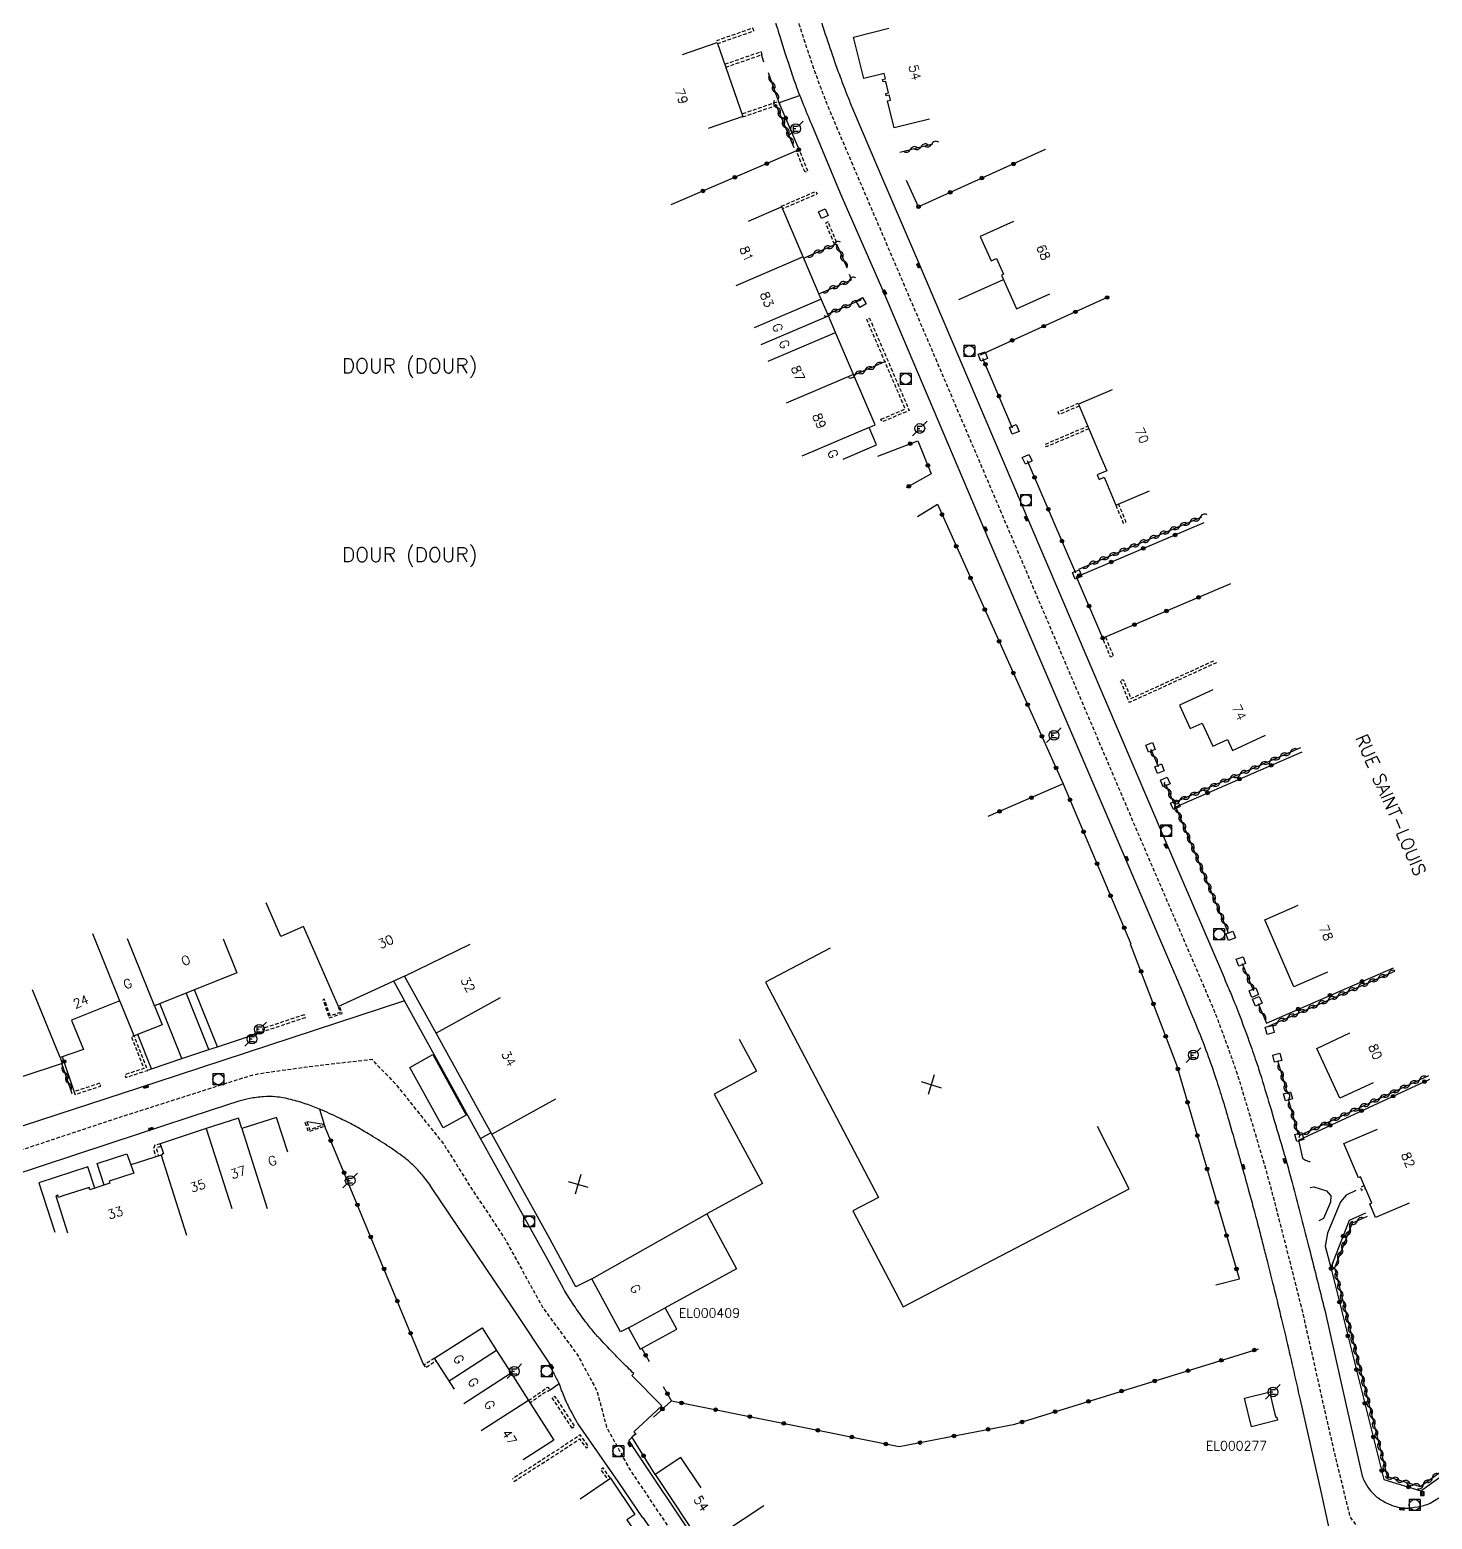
# Model space of a CAD drawing. Header units: millimetres. Extents: x 108000 to 109000, y 121000 to 122000.
# Drawn here: x 108473.1 to 108664.9, y 121605.4 to 121809.1 of the extents above; entities that cross this region are included whole.
import ezdxf
from ezdxf.enums import TextEntityAlignment as Align

# ---------------------------------------------------------------- set-up
doc = ezdxf.new("R2010")
doc.units = ezdxf.units.MM
doc.linetypes.add('DASHED', pattern=[0.75, 0.5, -0.25])
doc.layers.get('0').update_dxf_attribs({"linetype": 'CONTINUOUS'})
for name, color, linetype in [('W0001', 6, 'DASHED'), ('W0008', 7, 'CONTINUOUS'), ('W0100', 7, 'CONTINUOUS'), ('W0112', 1, 'DASHED'), ('W0310', 3, 'CONTINUOUS'), ('W0322', 7, 'CONTINUOUS'), ('W0330', 7, 'CONTINUOUS'), ('W0400', 7, 'CONTINUOUS'), ('W0420', 7, 'CONTINUOUS'), ('W0471', 7, 'CONTINUOUS'), ('W0980', 7, 'CONTINUOUS'), ('W0984', 7, 'CONTINUOUS'), ('W0989', 7, 'CONTINUOUS'), ('W0991', 7, 'CONTINUOUS'), ('W1102', 7, 'CONTINUOUS')]:
    doc.layers.add(name, color=color, linetype=linetype)
doc.styles.get("Standard").update_dxf_attribs({"font": 'romans.shx', "width": 0.85})

# ---------------------------------------------------------------- blocks, each defined once
blk = doc.blocks.new('T400')
for p, q in [((-0.15, 0.3), (0.15, 0.3)), ((-0.15, -0.25), (-0.15, 0.3)), ((-0.15, 0.15), (0.15, 0.15)), ((-0.15, 0), (0.15, 0)), ((0.15, 0.3), (0.15, -0.25)), ((-0.15, -0.15), (0.15, -0.15)), ((-0.15, -0.25), (-0.15, -0.3)), ((-0.15, -0.3), (0.15, -0.3)), ((0.15, -0.3), (0.15, -0.25))]:
    blk.add_line(p, q)
blk = doc.blocks.new('T420')
for p, q in [((0.75, 0.75), (-0.75, 0.75)), ((-0.75, 0.75), (-0.75, -0.75)), ((0.75, 0.75), (0.75, -0.75)), ((0.75, -0.75), (-0.75, -0.75))]:
    blk.add_line(p, q)
blk.add_ellipse((0, 0), major_axis=(-0.53, 0.53), ratio=1, start_param=3.926991, end_param=10.210176)
blk = doc.blocks.new('T471')
for p, q in [((-0.333334, 0.333334), (-0.333334, -0.333334)), ((-0.333334, 0.333334), (0.333334, 0.333334)), ((-0.333334, 0), (0, 0)), ((0.500001, 0.500001), (1.000002, 1.000002)), ((-0.500001, -0.500001), (-1.000002, -1.000002)), ((-0.333334, -0.333334), (0.333334, -0.333334))]:
    blk.add_line(p, q)
blk.add_ellipse((0, 0), major_axis=(0.471405, 0.471405), ratio=1, start_param=5.4977871438, end_param=11.780972451)
blk = doc.blocks.new('t310o')
at = {"color": 0, "linetype": 'Continuous'}
for centre, start, end in [((-0.5, 0.38), 216.8699, 323.1304), ((0.5, -0.37), 36.8699, 143.1303)]:
    blk.add_arc(centre, 0.625, start, end, dxfattribs=at)
blk = doc.blocks.new('t991o')
at = {"color": 0, "linetype": 'Continuous'}
for p, q in [((-1, 1), (1, -1)), ((-1, -1), (1, 1))]:
    blk.add_line(p, q, dxfattribs=at)
blk = doc.blocks.new('t112o')
at = {"color": 0, "linetype": 'Continuous'}
for p, q in [((-0.5, 0.5), (0.5, 0.5)), ((-0.5, -0.5), (-0.5, 0.5)), ((0.5, 0.5), (0.5, -0.5)), ((0.5, -0.5), (-0.5, -0.5))]:
    blk.add_line(p, q, dxfattribs=at)
blk = doc.blocks.new('t330o')
at = {"color": 0, "linetype": 'Continuous'}
for p, q in [((0.25, -0.25), (-0.25, 0.25)), ((-0.25, -0.25), (0.25, 0.25)), ((-0.25, 0.25), (-0.25, -0.25)), ((0.25, 0.25), (-0.25, 0.25)), ((0.25, -0.25), (0.25, 0.25)), ((-0.25, -0.25), (0.25, -0.25)), ((-0.25, -0.25), (-0.25, -0.25))]:
    blk.add_line(p, q, dxfattribs=at)
blk = doc.blocks.new('t322o')
at = {"color": 0, "linetype": 'Continuous'}
for radius in [0.25, 0.15]:
    blk.add_circle((0, 0), radius, dxfattribs=at)

msp = doc.modelspace()

# ---------------------------------------------------------------- linework, layer by layer
at = {"layer": 'W0001', "flags": 128}
msp.add_lwpolyline([(108658.35, 121599.2), (108653.66, 121605.74), (108651.72, 121613.61), (108650.1, 121620.71), (108647.25, 121633.35, 0.006479), (108646.98, 121634.5, 0.001017), (108645.02, 121642.22, 0.001478), (108642.82, 121650.72, 0.005007), (108642.15, 121653.16, 0.002608), (108641.58, 121655.12, 0.000943), (108639.96, 121660.58, 0.000962), (108638.65, 121664.94, 0.003428), (108638.28, 121666.12, 0.006892), (108637.98, 121667, 0.002312), (108636.99, 121669.82, 0.00325), (108635.62, 121673.55, 0.008486), (108635.09, 121674.88, 0.002054), (108634.31, 121676.76, 0.001557), (108633.24, 121679.25), (108625.44, 121697.37), (108607, 121740.6), (108591.59, 121776.73), (108586.4, 121788.83), (108582.84, 121797.18, -0.006893), (108582.13, 121798.93, -0.004423), (108581.1, 121801.62, -0.006374), (108580.31, 121803.79, -0.003589), (108579.03, 121807.59, -0.003831), (108577.94, 121810.99, -0.006752), (108577.35, 121812.99, -0.006168), (108576.75, 121815.22, -0.005059), (108576.08, 121817.93, -0.002498), (108575.29, 121821.4, -0.00247), (108574.52, 121824.92, -0.001982), (108573.74, 121828.61, -0.009524), (108573.58, 121829.49), (108569.68, 121852.92), (108566.65, 121870.98), (108561.32, 121903.13), (108559.8, 121912.38), (108558.37, 121921.26), (108555.47, 121934.7), (108554.07, 121941.81), (108554.64, 121951.59)], format="xyb", dxfattribs=at)
msp.add_lwpolyline([(108363.56, 121634.73), (108372.48, 121635.35), (108407.06, 121638.2), (108419.15, 121639.16), (108422.41, 121639.74), (108422.41, 121639.74), (108430.44, 121642.23), (108454.24, 121650.05), (108485.2, 121660.34), (108502.26, 121665.79), (108504.26, 121666.34), (108512.05, 121667.43), (108519.83, 121668.31), (108523.16, 121664.87), (108526.54, 121660.62), (108529.66, 121656.73), (108533.39, 121650.78), (108538.02, 121643.8), (108543.28, 121634.27), (108548.04, 121627.79), (108550.61, 121623.02), (108551.96, 121618.01), (108555.03, 121612.37), (108569.77, 121590.38), (108583.88, 121569.6), (108593.41, 121557.01), (108597.36, 121551.94)], dxfattribs=at)
at = {"layer": 'W0008', "flags": 128}
for points in [[(108580.79, 121811.88, 0.003831), (108581.87, 121808.52, 0.003589), (108583.14, 121804.76, 0.006374), (108583.89, 121802.66, 0.004423), (108584.9, 121800.03, 0.006893), (108585.59, 121798.35), (108589.15, 121790), (108594.33, 121777.91), (108609.75, 121741.77), (108628.19, 121698.55), (108635.99, 121680.44, -0.001557), (108637.06, 121677.93, -0.002054), (108637.85, 121676.02, -0.008486), (108638.42, 121674.59, -0.00325), (108639.8, 121670.83, -0.002312), (108640.8, 121667.99, -0.006892), (108641.12, 121667.03, -0.003428), (108641.5, 121665.8, -0.000962), (108642.82, 121661.43, -0.000943), (108644.45, 121655.96, -0.002608), (108645.02, 121653.98, -0.005007), (108645.7, 121651.47, -0.001478), (108647.91, 121642.96, -0.001017), (108649.87, 121635.22, -0.006467), (108650.16, 121634), (108653.02, 121621.37), (108655.26, 121611.51, 0.062344), (108655.53, 121610.76, 0.033735), (108656.28, 121609.5, 0.070531), (108657.15, 121608.58, 0.053399), (108658.55, 121607.67, 0.047821), (108659.88, 121607.15, 0.055753), (108661.09, 121606.95, 0.046986), (108662.04, 121606.99, 0.02631), (108663.71, 121607.3, 0.058556), (108664.6, 121607.63), (108665.79, 121608.36)], [(108575, 121810.27, 0.001204), (108575.84, 121807.57, 0.003824), (108577.34, 121802.94, 0.009707), (108577.98, 121801.13, 0.005673), (108578.75, 121799.15, 0.003748), (108579.96, 121796.19), (108583.91, 121786.76), (108589.72, 121773.43), (108604.1, 121739.64), (108623.39, 121694.65), (108629.63, 121680.04, -0.001834), (108630.48, 121678.02, -0.000865), (108632.27, 121673.74, -0.008385), (108633.92, 121669.56, -0.010234), (108635.15, 121666.08, -0.004592), (108636.11, 121663.07, -0.004474), (108637.04, 121659.96, -0.00083), (108638.22, 121655.87, -0.0019), (108638.73, 121654.08, -0.000975), (108639.71, 121650.54, -0.001383), (108640.39, 121648.05, -0.00128), (108641.24, 121644.83, -0.001711), (108641.86, 121642.43, -0.001153), (108642.39, 121640.35, -0.000803), (108643.14, 121637.35, -0.001192), (108644.14, 121633.25, -0.001705), (108644.83, 121630.37, -0.001392), (108645.8, 121626.17, -0.001324), (108646.8, 121621.75), (108649.63, 121609.2), (108651.08, 121602.52, -0.040104)], [(108564.79, 121601.51), (108554.98, 121616.18), (108555.91, 121617.15), (108555.66, 121617.37), (108559.52, 121620.93), (108555.4, 121625.06), (108555.67, 121625.35, -0.00419), (108554.03, 121626.94, -0.007657), (108553.16, 121627.84, -0.000727), (108551.02, 121630.11, -0.005359), (108550.73, 121630.42, -0.018403), (108549.47, 121631.92, -0.014307), (108547.98, 121633.96, -0.008434), (108546.65, 121635.97, -0.017556), (108546.05, 121636.97), (108543.83, 121641.06), (108534.73, 121657.48), (108524.34, 121676.31), (108490.32, 121665.16), (108451.88, 121652.59)], [(108576.9, 121576.35), (108556.96, 121605.64), (108556.89, 121605.62), (108553.56, 121610.56), (108548.03, 121618.49, -0.025906), (108547.83, 121618.82, -0.006887), (108547.15, 121620.08, -0.0035), (108546.69, 121620.99, -0.007105), (108546.47, 121621.44, -0.00843), (108546.23, 121621.98, -0.005165), (108545.86, 121622.87, -0.016348), (108545.63, 121623.51, 0.021871), (108545.45, 121623.98, 0.015019), (108545.41, 121624.07, 0.001136), (108544.84, 121625.22, 0.01144), (108544.57, 121625.71, 0.006605), (108544.09, 121626.54), (108544.23, 121626.64), (108539.2, 121634.22), (108528.02, 121650.8, 0.026008), (108526.76, 121652.48, 0.028511), (108525.44, 121653.89, 0.029734), (108524.24, 121654.91, 0.016483), (108521.92, 121656.53, 0.008341), (108519.39, 121658.11, 0.011), (108517.43, 121659.24, 0.013604), (108515.33, 121660.31, 0.011196), (108512.71, 121661.49, 0.019526), (108510.87, 121662.19, 0.01744), (108508.76, 121662.81, 0.0369), (108506.69, 121663.18, 0.04727), (108505.04, 121663.2, 0.025596), (108503.15, 121662.94, 0.032252), (108501.68, 121662.57), (108497.89, 121661.35), (108488.16, 121658.15), (108465.75, 121650.79)], [(108646.59, 121657.27), (108647.15, 121654.8, 0.052602), (108647.39, 121654.6, 0.052602), (108647.67, 121654.45, 0.043678), (108647.92, 121654.37, 0.043678), (108648.18, 121654.33)]]:
    msp.add_lwpolyline(points, format="xyb", dxfattribs=at)
for points in [[(108578.45, 121800.12), (108575.56, 121799.12)], [(108600.11, 121772.21), (108606.24, 121774.94)], [(108522.86, 121678.95), (108524.34, 121676.31)], [(108497.58, 121669.63), (108494.48, 121677.38)], [(108498.74, 121670.03), (108495.61, 121677.83)], [(108493.87, 121668.44), (108490.87, 121675.93)], [(108489.7, 121667.01), (108487.84, 121671.71)], [(108489.3, 121666.86), (108489.7, 121667.01), (108493.87, 121668.44), (108497.58, 121669.63), (108498.74, 121670.03), (108505.04, 121672.13)], [(108512.71, 121661.49), (108513.33, 121659.38), (108510.97, 121659.74)], [(108534.73, 121657.48), (108536.17, 121658.28)], [(108483.26, 121651.11), (108482.31, 121654.04), (108486.34, 121655.37), (108486.9, 121653.86)], [(108481.95, 121650.69), (108481, 121653.61), (108474.31, 121651.41), (108476.52, 121644.68)], [(108648.18, 121650.76), (108648.67, 121650.88), (108650.41, 121650.34), (108651.01, 121649.66), (108650.94, 121648.77), (108649.99, 121646.56), (108649.38, 121646.2)], [(108654.42, 121650.35), (108653.11, 121649.74), (108652.33, 121648.8), (108650.55, 121644.52), (108650.24, 121642.74), (108650.98, 121639.84)], [(108544.23, 121623.12), (108545.45, 121623.98)]]:
    msp.add_lwpolyline(points, dxfattribs=at)
msp.add_lwpolyline([(108528.19, 121668.95), (108532.75, 121660.65), (108529.59, 121658.92), (108525.03, 121667.21)], close=True, dxfattribs=at)
at = {"layer": 'W0100', "flags": 128}
for points in [[(108596.13, 121796.86), (108591.27, 121795.68), (108590.37, 121799.4), (108590.77, 121799.49), (108590.63, 121800.07), (108590.6, 121800.17), (108590.21, 121800.08), (108590.21, 121800.08), (108590.14, 121800.41), (108590.53, 121800.5), (108590.15, 121802.05), (108589.76, 121801.97), (108589.68, 121802.29), (108590.08, 121802.39), (108589.91, 121803.1), (108587.12, 121802.44), (108585.71, 121808.1), (108590.56, 121809.31)], [(108562.33, 121805.74), (108567.06, 121807.37), (108570.57, 121797.22), (108565.84, 121795.59)], [(108584.29, 121750.36), (108588.89, 121752.33), (108587.86, 121754.72), (108588.68, 121755.08), (108585.71, 121761.98), (108583.27, 121767.69), (108582.3, 121769.99), (108581.31, 121772.28), (108578.84, 121778.03), (108575.9, 121784.87), (108571.31, 121782.9)], [(108607.59, 121782.88), (108603.03, 121780.82), (108604.53, 121777.51), (108604.53, 121777.51), (108605.26, 121777.84), (108606.23, 121775.66), (108605.97, 121775.54), (108608.01, 121770.96), (108612.57, 121773)], [(108621.09, 121759.86), (108616.49, 121757.9), (108619.57, 121750.67), (108620.36, 121748.79), (108619.06, 121748.23), (108619.33, 121747.61), (108619.99, 121747.9), (108621.6, 121744.11), (108626.21, 121746.06)], [(108634.85, 121718.83), (108630.3, 121716.75), (108631.77, 121713.56), (108633.4, 121714.3), (108634.86, 121711.12), (108636.86, 121712.04), (108637.54, 121710.55), (108642.09, 121712.63)], [(108554.93, 121631.6), (108553.88, 121631.02), (108549.94, 121638.3), (108547.77, 121637.2), (108547.77, 121637.2), (108543.9, 121644.24), (108536.28, 121658.08), (108528.63, 121671.89), (108524.33, 121679.67), (108515.31, 121675.52), (108510.51, 121686.47), (108510.51, 121686.47), (108507.41, 121685.12), (108505.42, 121689.7)], [(108650.54, 121680.21), (108645.95, 121678.22), (108641.96, 121687.39), (108646.54, 121689.39)], [(108499.52, 121684.79), (108501.38, 121680.15), (108490.15, 121675.64), (108491.18, 121673.03), (108487.33, 121671.51), (108487.33, 121671.51), (108485.4, 121676.31), (108478.79, 121673.66), (108478.84, 121673.54), (108480.43, 121669.63), (108477.21, 121668.56), (108477.48, 121667.75), (108466.3, 121664.03), (108465.85, 121665.38), (108462.96, 121664.4), (108459.65, 121663.28), (108458.93, 121665.52), (108458.1, 121665.25), (108455.95, 121664.56), (108456.69, 121662.25), (108446.59, 121659), (108445.06, 121663.76)], [(108582.53, 121683.53), (108573.67, 121678.88), (108583.89, 121659.41), (108589.12, 121649.43), (108585.62, 121647.59), (108592.5, 121634.44), (108592.5, 121634.44), (108623.43, 121650.61), (108619.11, 121659.14)], [(108478.96, 121673.72), (108478.96, 121673.73), (108478.96, 121673.73)], [(108570.08, 121671.08), (108572.46, 121666.68), (108566.68, 121663.55), (108573.3, 121651.32), (108565.66, 121647.19), (108569.73, 121639.67), (108559.95, 121634.34)], [(108656.78, 121665.1), (108652.25, 121662.99), (108649.09, 121669.8), (108653.62, 121671.91)], [(108508.35, 121655.6), (108506.82, 121660.36), (108502.05, 121658.83), (108501.6, 121660.27), (108497.19, 121658.83), (108490.92, 121656.77), (108491.35, 121655.42), (108491.19, 121655.37), (108491.23, 121655.25), (108491.02, 121655.18), (108486.9, 121653.86), (108487.28, 121652.73), (108483.95, 121651.65), (108484.03, 121651.36), (108481.29, 121650.47), (108481.19, 121650.77), (108477.6, 121649.62), (108477.01, 121649.43), (108476.91, 121649.72), (108476.63, 121649.63), (108478.25, 121644.58)], [(108661.73, 121648.66), (108657.13, 121646.69), (108656.34, 121648.53), (108656.61, 121648.66), (108655.07, 121652.24), (108654.79, 121652.12), (108652.78, 121656.78), (108657.38, 121658.75)], [(108554.93, 121631.6), (108556.54, 121628.69), (108561.54, 121631.42), (108559.95, 121634.34)], [(108531.14, 121623.22), (108528.43, 121627.42), (108534.92, 121631.6), (108536.92, 121628.47), (108538.9, 121625.38), (108541.28, 121621.66), (108544.76, 121616.24), (108540.55, 121613.54)], [(108564.87, 121609.7), (108562.09, 121613.85), (108558.59, 121611.53), (108558.59, 121611.53), (108558.59, 121611.53), (108565.13, 121601.72), (108570.13, 121594.19), (108571.68, 121591.78), (108575.89, 121594.48)], [(108548.34, 121608.22), (108552.47, 121611.02), (108555.84, 121606.06), (108554.74, 121605.31), (108556.49, 121602.74), (108552.35, 121599.93)]]:
    msp.add_lwpolyline(points, dxfattribs=at)
msp.add_lwpolyline([(108643.31, 121619.96), (108643.47, 121619.35), (108643.6, 121619.38), (108643.72, 121618.94), (108640.17, 121618.04), (108639.19, 121621.95), (108642.71, 121622.82), (108642.81, 121622.38), (108642.71, 121622.35), (108642.73, 121622.28)], close=True, dxfattribs=at)
at = {"layer": 'W0112', "flags": 128}
for points in [[(108567.11, 121807.22), (108572.09, 121808.94), (108571.96, 121809.32), (108566.98, 121807.6)], [(108568.23, 121803.98), (108573.24, 121805.71), (108573.1, 121806.09), (108568.1, 121804.36)], [(108570.58, 121797.18), (108575.63, 121798.92), (108575.5, 121799.3), (108570.45, 121797.56)], [(108575.85, 121784.98), (108580.6, 121787.01), (108580.75, 121786.65), (108576.01, 121784.61)], [(108616.6, 121757.65), (108613.86, 121756.49), (108613.7, 121756.85), (108616.44, 121758.02)], [(108617.92, 121754.54), (108612.1, 121752.06), (108611.94, 121752.43), (108617.76, 121754.9)], [(108621.6, 121744.11), (108622.62, 121741.64), (108622.99, 121741.8), (108621.97, 121744.26)], [(108635.35, 121722.55), (108623.46, 121717.1), (108622.23, 121720.1), (108622.6, 121720.26), (108623.67, 121717.64), (108635.18, 121722.91)], [(108515.25, 121675.51), (108515.52, 121674.72), (108514.16, 121674.24), (108513.37, 121676.52), (108513.37, 121676.52), (108513.17, 121676.42), (108514.03, 121673.97), (108515.79, 121674.59), (108515.45, 121675.58)], [(108490.92, 121656.77), (108490.19, 121656.55), (108489.96, 121656.07), (108490.29, 121654.96)], [(108491.03, 121656.39), (108490.47, 121656.22), (108490.39, 121656.04), (108490.67, 121655.07)], [(108655.59, 121651.04), (108655.02, 121650.79), (108655.18, 121650.43), (108655.75, 121650.67)], [(108528.43, 121627.42), (108526.98, 121626.48), (108527.2, 121626.14), (108528.65, 121627.09)], [(108541.28, 121621.66), (108543.91, 121623.49), (108544.23, 121623.12), (108543.93, 121622.86), (108543.84, 121622.96), (108541.51, 121621.33)], [(108539.29, 121610.57), (108545.58, 121614.63), (108548.26, 121616.4), (108549.15, 121615.16), (108549.47, 121615.39), (108548.36, 121616.95), (108545.36, 121614.97), (108539.07, 121610.91)], [(108552.47, 121611.02), (108551.49, 121612.43), (108551.16, 121612.2), (108552.14, 121610.79)]]:
    msp.add_lwpolyline(points, dxfattribs=at)
for points in [[(108579.09, 121789.63), (108577.93, 121792.46), (108578.3, 121792.62), (108579.46, 121789.78)], [(108583.4, 121780.05), (108582.27, 121782.82), (108581.9, 121782.67), (108583.03, 121779.9)], [(108589.48, 121755.84), (108592.81, 121757.25), (108587.54, 121769.49), (108587.91, 121769.65), (108593.34, 121757.04), (108589.63, 121755.47)], [(108620.17, 121726.07), (108621.26, 121723.45), (108620.89, 121723.3), (108619.8, 121725.91)], [(108510.63, 121674.41), (108504.91, 121672.51), (108505.04, 121672.13), (108510.76, 121674.03)], [(108486.96, 121671.36), (108488.67, 121667.05), (108486.07, 121666.21), (108486.2, 121665.83), (108489.2, 121666.8), (108487.33, 121671.51)], [(108479.14, 121663.88), (108479.27, 121663.5), (108482.77, 121664.66), (108482.64, 121665.04)], [(108513.21, 121659.02), (108513.19, 121659.07), (108511.19, 121658.4), (108510.73, 121659.66), (108510.73, 121659.66), (108510.97, 121659.74), (108511.34, 121658.71), (108513.33, 121659.38), (108513.44, 121659.11)], [(108547.25, 121617.86), (108544.52, 121622.02), (108544.86, 121622.24), (108547.58, 121618.08)]]:
    msp.add_lwpolyline(points, close=True, dxfattribs=at)
at = {"layer": 'W0310', "flags": 128}
for points in [[(108573.44, 121804.69), (108573.15, 121805.7)], [(108575.56, 121799.11), (108574.11, 121803.22)], [(108577.63, 121792.97), (108577.63, 121792.97), (108575.1, 121798.92)], [(108592.06, 121792.38), (108596.56, 121793.5)], [(108578.9, 121777.88), (108583.42, 121779.83), (108584.79, 121776.59)], [(108580.99, 121773), (108585.45, 121774.92), (108585.17, 121775.62)], [(108586.79, 121772.17), (108582.2, 121770.22)], [(108590.08, 121763.73), (108585.75, 121761.88)], [(108616.56, 121735.35), (108633.37, 121742.5)], [(108646.84, 121710.92), (108629.51, 121703.38), (108628.42, 121705.91)], [(108627.42, 121708.33), (108626.43, 121710.66)], [(108637.07, 121685.48), (108629.79, 121702.84)], [(108638.86, 121681.41), (108640.39, 121677.76)], [(108642.39, 121672.81), (108659.75, 121680.37)], [(108641.08, 121675.94), (108642.19, 121673.27)], [(108643.71, 121668.17), (108645.07, 121663.59)], [(108478.85, 121663.6), (108477.47, 121667.75)], [(108646.82, 121657.93), (108664.4, 121666.09)], [(108645.15, 121662.92), (108646.55, 121657.96)], [(108655.96, 121646.8), (108653.9, 121645.88), (108651.51, 121639.81), (108658.69, 121611.24), (108663.24, 121609.87), (108680, 121621.91), (108675.99, 121630.62)]]:
    msp.add_lwpolyline(points, dxfattribs=at)
at = {"layer": 'W0322', "flags": 128}
for points in [[(108560.78, 121785.19), (108578.28, 121792.71), (108575.56, 121799.11)], [(108611.93, 121792.72), (108594.59, 121784.87), (108592.98, 121788.5)], [(108603.1, 121764.66), (108620.55, 121772.56)], [(108607.49, 121754.64), (108603.42, 121764.15)], [(108589.06, 121750.77), (108594.53, 121752.9), (108596.36, 121748.37), (108592.93, 121746.48)], [(108616.12, 121734.8), (108609.52, 121750.15)], [(108594.46, 121742.56), (108597.19, 121744.22), (108614.41, 121705.96), (108623.66, 121684.12)], [(108637.28, 121733.34), (108619.8, 121725.91), (108616.24, 121734.3), (108633.7, 121741.73)], [(108629.79, 121702.84), (108647.08, 121710.37)], [(108614.41, 121705.96), (108604.1, 121701.52)], [(108635.28, 121637.46), (108638.49, 121638.27), (108629.93, 121667.49), (108623.62, 121684.07)], [(108642.19, 121673.27), (108659.58, 121680.84)], [(108479.27, 121663.5), (108477.55, 121668.67)], [(108646.59, 121657.27), (108664.55, 121665.61)], [(108526.98, 121626.48), (108513.44, 121659.11)], [(108655.76, 121647.26), (108653.51, 121646.26), (108650.98, 121639.84), (108658.27, 121610.85), (108663.33, 121609.32), (108680.63, 121621.75), (108676.44, 121630.83)], [(108557.83, 121626.92), (108556.76, 121628.79)], [(108558.35, 121619.37), (108560.84, 121621.6), (108591.96, 121615.34), (108607.78, 121618.42), (108635.08, 121626.85), (108641.12, 121628.73)], [(108560.84, 121621.6), (108559.72, 121623.54)], [(108558.6, 121611.52), (108555.41, 121616.67), (108555.98, 121617.12)]]:
    msp.add_lwpolyline(points, dxfattribs=at)
at = {"layer": 'W1102', "flags": 128}
for points in [[(108578.84, 121778.03), (108569.65, 121774.08)], [(108581.31, 121772.28), (108572.13, 121768.32)], [(108573.11, 121766.05), (108582.3, 121769.99)], [(108574.07, 121763.77), (108583.27, 121767.69)], [(108585.71, 121761.98), (108576.52, 121758.04)], [(108587.86, 121754.72), (108578.67, 121750.78)], [(108485.45, 121676.19), (108481.69, 121685.46)], [(108490.19, 121675.53), (108486.43, 121684.79)], [(108524.33, 121679.67), (108533.31, 121684.07)], [(108477.21, 121668.56), (108473.45, 121677.82)], [(108537.38, 121676.73), (108528.63, 121671.89)], [(108536.28, 121658.08), (108545.03, 121662.92)], [(108497.19, 121658.83), (108500.69, 121647.9)], [(108502.05, 121658.83), (108505.55, 121647.9)], [(108491.02, 121655.18), (108494.52, 121644.25)], [(108549.94, 121638.3), (108565.66, 121647.19)], [(108554.93, 121631.6), (108559.95, 121634.34)], [(108536.92, 121628.47), (108530.44, 121624.3)], [(108538.9, 121625.38), (108532.43, 121621.21)], [(108541.28, 121621.66), (108534.82, 121617.5)], [(108573.46, 121607.26), (108565.13, 121601.72)]]:
    msp.add_lwpolyline(points, dxfattribs=at)

# ---------------------------------------------------------------- block references
at = {"layer": 'W0112'}
for p, rotation in [((108581.61, 121783.95), 113.8023812456774), ((108586.79, 121771.79), 119.9569983753583), ((108603.42, 121764.43), 289.7921317422958), ((108607.71, 121754.46), 292.1334670217004), ((108609.47, 121750.37), 295.4403486909199), ((108616.32, 121734.6), 292.1068292887087), ((108626.33, 121710.97), 291.1289951244573), ((108627.56, 121708.05), 291.746300547446), ((108628.35, 121706.24), 293.5627789645803), ((108629.73, 121703.12), 296.1462235503787), ((108637.3, 121685.2), 291.6950482087414), ((108638.71, 121681.7), 290.3451450985615), ((108640.47, 121677.42), 292.9388205755577), ((108640.95, 121676.25), 292.4192316616973), ((108642.64, 121672.33), 283.9939764278861), ((108643.68, 121668.53), 284.1264604806314), ((108645.15, 121663.25), 285.5619336889537), ((108646.68, 121657.69), 286.3914826247698)]:
    msp.add_blockref('t112o', p, dxfattribs=dict(at, rotation=rotation))
at = {"layer": 'W0310'}
for p, rotation in [((108574.56, 121801.94), 109.4989797677411), ((108575.06, 121800.52), 109.4989797677411), ((108575.28, 121798.49), 113.0297245101472), ((108575.87, 121797.11), 113.0297245101472), ((108576.46, 121795.73), 113.0297245101472), ((108577.04, 121794.35), 113.0297245101472), ((108593.51, 121792.74), 13.98813000503559), ((108594.97, 121793.11), 13.98813000503559), ((108596.42, 121793.47), 13.98813000503559), ((108583.03, 121779.66), 23.24178055251445), ((108580.28, 121778.48), 23.24178055251445), ((108581.65, 121779.07), 23.24178055251445), ((108583.84, 121778.83), 292.9194541546574), ((108584.42, 121777.45), 292.9194541546574), ((108582.37, 121773.6), 23.24178055240349), ((108583.75, 121774.19), 23.24178055240349), ((108585.13, 121774.78), 23.24178055240349), ((108585.41, 121771.58), 202.9634258796295), ((108582.65, 121770.41), 202.9634258796295), ((108584.03, 121771), 202.9634258796295), ((108585.94, 121761.96), 203.1353088062175), ((108587.32, 121762.55), 203.1353088062175), ((108588.7, 121763.14), 203.1353088062175), ((108630.37, 121741.22), 23.02496530974208), ((108631.75, 121741.81), 23.02496530974208), ((108633.13, 121742.39), 23.02496530974208), ((108624.84, 121738.87), 23.02496530974208), ((108626.22, 121739.46), 23.02496530974208), ((108627.6, 121740.05), 23.02496530974208), ((108628.99, 121740.63), 23.02496530974208), ((108620.7, 121737.11), 23.02496530974208), ((108622.08, 121737.7), 23.02496530974208), ((108623.46, 121738.29), 23.02496530974208), ((108617.94, 121735.94), 23.02496530974208), ((108619.32, 121736.53), 23.02496530974208), ((108645.47, 121710.32), 203.5300705764448), ((108626.84, 121709.7), 113.0967874013249), ((108641.34, 121708.53), 203.5300705764448), ((108642.72, 121709.13), 203.5300705764448), ((108644.09, 121709.73), 203.5300705764448), ((108637.22, 121706.73), 203.5300705764448), ((108638.59, 121707.33), 203.5300705764448), ((108639.97, 121707.93), 203.5300705764448), ((108628.68, 121705.3), 113.352412580343), ((108629.28, 121703.93), 113.352412580343), ((108631.72, 121704.34), 203.5300705764448), ((108633.09, 121704.93), 203.5300705764448), ((108634.47, 121705.53), 203.5300705764448), ((108635.84, 121706.13), 203.5300705764448), ((108630.34, 121703.74), 203.5300705764448), ((108630.11, 121702.08), 112.7676258071981), ((108630.69, 121700.7), 112.7676258071981), ((108631.27, 121699.31), 112.7676258071981), ((108631.85, 121697.93), 112.7676258071981), ((108632.43, 121696.55), 112.7676258071981), ((108633.01, 121695.16), 112.7676258071981), ((108633.59, 121693.78), 112.7676258071981), ((108634.17, 121692.4), 112.7676258071981), ((108634.75, 121691.01), 112.7676258071981), ((108635.33, 121689.63), 112.7676258071981), ((108635.91, 121688.25), 112.7676258071981), ((108636.49, 121686.86), 112.7676258071981), ((108639.44, 121680.02), 292.8176417900328), ((108658.9, 121680), 23.5300705764746), ((108640.02, 121678.64), 292.8176417900328), ((108654.77, 121678.2), 23.5300705764746), ((108656.15, 121678.8), 23.5300705764746), ((108657.52, 121679.4), 23.5300705764746), ((108649.27, 121675.81), 23.5300705764746), ((108650.64, 121676.41), 23.5300705764746), ((108652.02, 121677.01), 23.5300705764746), ((108653.39, 121677.6), 23.5300705764746), ((108641.66, 121674.56), 292.5750317424872), ((108645.14, 121674.01), 23.5300705764746), ((108646.52, 121674.61), 23.5300705764746), ((108647.89, 121675.21), 23.5300705764746), ((108643.77, 121673.41), 23.5300705764746), ((108477.9, 121666.45), 108.3702602222593), ((108644.14, 121666.74), 286.5340378507864), ((108644.56, 121665.3), 286.5340378507864), ((108663.15, 121665.51), 24.89390488434351), ((108478.38, 121665.03), 108.3702602222593), ((108644.99, 121663.86), 286.5340378507864), ((108659.06, 121663.61), 24.89390488434351), ((108660.43, 121664.24), 24.89390488434351), ((108661.79, 121664.88), 24.89390488434351), ((108645.56, 121661.47), 285.7909512719795), ((108654.98, 121661.72), 24.89390488434351), ((108656.34, 121662.35), 24.89390488434351), ((108657.7, 121662.98), 24.89390488434351), ((108645.97, 121660.03), 285.7909512719795), ((108650.9, 121659.82), 24.89390488434351), ((108652.26, 121660.46), 24.89390488434351), ((108653.62, 121661.09), 24.89390488434351), ((108646.38, 121658.59), 285.7909512719795), ((108648.18, 121658.56), 24.89390488434351), ((108649.54, 121659.19), 24.89390488434351), ((108653.62, 121645.19), 248.5447118597833), ((108654.59, 121646.19), 203.9579788810424), ((108653.08, 121643.8), 248.5447118597833), ((108651.98, 121641.01), 248.5447118597833), ((108652.53, 121642.4), 248.5447118597833), ((108651.56, 121639.6), 284.1072173507435), ((108651.92, 121638.15), 284.1072173507435), ((108652.29, 121636.69), 284.1072173507435), ((108652.66, 121635.24), 284.1072173507435), ((108653.02, 121633.78), 284.1072173507435), ((108653.39, 121632.33), 284.1072173507435), ((108653.75, 121630.87), 284.1072173507435), ((108654.12, 121629.42), 284.1072173507435), ((108654.48, 121627.96), 284.1072173507435), ((108654.85, 121626.51), 284.1072173507435), ((108655.22, 121625.05), 284.1072173507435), ((108655.58, 121623.6), 284.1072173507435), ((108655.95, 121622.14), 284.1072173507435), ((108656.31, 121620.69), 284.1072173507435), ((108656.68, 121619.23), 284.1072173507435), ((108657.04, 121617.78), 284.1072173507435), ((108657.41, 121616.32), 284.1072173507435), ((108657.77, 121614.87), 284.1072173507435), ((108658.14, 121613.42), 284.1072173507435), ((108658.51, 121611.96), 284.1072173507435), ((108659.41, 121611.02), 343.1628701877376), ((108660.85, 121610.59), 343.1628701877376), ((108664.87, 121611.04), 35.70051919057455), ((108662.29, 121610.15), 343.1628701877376), ((108663.65, 121610.16), 35.70051919057455)]:
    msp.add_blockref('t310o', p, dxfattribs=dict(at, rotation=rotation))
at = {"layer": 'W0322'}
for p, rotation in [((108576.45, 121797.03), 113.0297245100312), ((108578.24, 121792.69), 23.23385401595025), ((108573.87, 121790.81), 23.23385401595025), ((108607.61, 121790.76), 204.3499076161869), ((108569.51, 121788.94), 23.23385401595025), ((108603.28, 121788.81), 204.3499076161869), ((108565.14, 121787.07), 23.23385401595025), ((108598.95, 121786.85), 204.3499076161869), ((108594.62, 121784.89), 204.3499076161869), ((108620.41, 121772.49), 24.34990761619948), ((108616.08, 121770.53), 24.34990761619948), ((108611.75, 121768.57), 24.34990761619948), ((108607.42, 121766.62), 24.34990761619948), ((108603.76, 121763.37), 113.1597492908609), ((108605.62, 121759), 113.1597492908609), ((108593.48, 121752.49), 21.17961385474111), ((108595.89, 121749.53), 292.0097092225228), ((108610.49, 121747.89), 113.2552748943438), ((108593.3, 121746.68), 208.8553295374925), ((108612.37, 121743.53), 113.2552748943438), ((108597.83, 121742.8), 294.2282744433741), ((108614.24, 121739.17), 113.2552748943438), ((108629.71, 121740.03), 23.0249653097248), ((108599.78, 121738.47), 294.2282744433741), ((108625.34, 121738.17), 23.0249653097248), ((108620.97, 121736.32), 23.0249653097248), ((108601.73, 121734.14), 294.2282744433741), ((108616.6, 121734.46), 23.0249653097248), ((108632.91, 121731.48), 203.0249653097709), ((108603.68, 121729.81), 294.2282744433741), ((108617.94, 121730.3), 113.011490435614), ((108628.53, 121729.63), 203.0249653097709), ((108624.16, 121727.77), 203.0249653097709), ((108605.63, 121725.48), 294.2282744433741), ((108619.8, 121725.92), 113.011490435614), ((108607.58, 121721.15), 294.2282744433741), ((108609.53, 121716.81), 294.2282744433741), ((108611.48, 121712.48), 294.2282744433741), ((108613.43, 121708.15), 294.2282744433741), ((108638.5, 121706.63), 23.53007057639973), ((108642.85, 121708.53), 23.53007057639973), ((108634.14, 121704.73), 23.53007057639973), ((108610.05, 121704.08), 203.2787029718657), ((108615.33, 121703.8), 292.9473639269593), ((108605.69, 121702.2), 203.2787029718657), ((108617.18, 121699.42), 292.9473639269593), ((108619.03, 121695.05), 292.9473639269593), ((108620.88, 121690.68), 292.9473639269593), ((108622.74, 121686.3), 292.9473639269593), ((108625.05, 121680.33), 110.8235573458214), ((108655.26, 121678.96), 23.53007057648059), ((108650.9, 121677.06), 23.53007057648059), ((108626.74, 121675.89), 110.8235573458214), ((108646.55, 121675.17), 23.53007057648059), ((108628.42, 121671.45), 110.8235573458214), ((108477.77, 121668.01), 108.3702602222545), ((108630.08, 121667), 106.3275959858337), ((108663.82, 121665.27), 24.89390488429313), ((108631.41, 121662.44), 106.3275959858337), ((108659.51, 121663.27), 24.89390488429313), ((108655.2, 121661.27), 24.89390488429313), ((108632.75, 121657.88), 106.3275959858337), ((108650.9, 121659.27), 24.89390488429313), ((108514.24, 121657.19), 112.5398368109093), ((108516.06, 121652.8), 112.5398368109093), ((108634.08, 121653.32), 106.3275959858337), ((108517.88, 121648.41), 112.5398368109093), ((108635.42, 121648.77), 106.3275959858337), ((108519.7, 121644.03), 112.5398368109093), ((108636.75, 121644.21), 106.3275959858337), ((108652.67, 121644.13), 248.5447118593866), ((108521.52, 121639.64), 112.5398368109093), ((108638.09, 121639.65), 106.3275959858337), ((108651.02, 121639.7), 284.107217350857), ((108523.34, 121635.25), 112.5398368109093), ((108652.18, 121635.1), 284.107217350857), ((108525.16, 121630.86), 112.5398368109093), ((108653.33, 121630.49), 284.107217350857), ((108557.3, 121627.85), 348.6333601632616), ((108636.01, 121627.14), 17.32753787173298), ((108640.54, 121628.55), 17.32753787173298), ((108631.47, 121625.73), 17.14981644954884), ((108654.49, 121625.88), 284.107217350857), ((108626.93, 121624.33), 17.14981644954884), ((108560.28, 121622.57), 348.6333601632616), ((108562.21, 121621.32), 348.6333601632616), ((108617.85, 121621.53), 17.14981644954884), ((108622.39, 121622.93), 17.14981644954884), ((108655.65, 121621.28), 284.107217350857), ((108559.59, 121620.48), 348.6333601632616), ((108566.87, 121620.39), 348.6333601632616), ((108571.53, 121619.45), 348.6333601632616), ((108613.31, 121620.13), 17.14981644954884), ((108576.18, 121618.51), 348.6333601632616), ((108580.84, 121617.58), 348.6333601632616), ((108604.14, 121617.71), 11.02006377345416), ((108608.78, 121618.73), 17.14981644954884), ((108585.5, 121616.64), 348.6333601632616), ((108590.15, 121615.7), 348.6333601632616), ((108594.82, 121615.9), 11.02006377345416), ((108599.48, 121616.8), 11.02006377345416), ((108656.81, 121616.67), 284.107217350857), ((108557.01, 121614.1), 121.7482905406302), ((108657.96, 121612.06), 284.107217350857), ((108661.62, 121609.83), 343.1628701874256)]:
    msp.add_blockref('t322o', p, dxfattribs=dict(at, rotation=rotation))
at = {"layer": 'W0330'}
msp.add_blockref('t330o', (108663.53, 121608.91), dxfattribs=at)
at = {"layer": 'W0400'}
for p, rotation in [((108594.62, 121776.85), 203.5866308858166), ((108589.97, 121773.21), 204.3268321463232), ((108609.37, 121742.27), 23.10200515667607), ((108603.76, 121740.84), 23.06463285659947), ((108628.48, 121697.51), 23.28768150514716), ((108623.07, 121695.77), 23.20392293857098), ((108488.96, 121664.56), 108.9799700646969), ((108489.62, 121658.79), 287.9836276753525), ((108639.02, 121653.59), 195.5287601369112), ((108644.73, 121654.44), 15.96416321926613), ((108544.42, 121626.26), 213.2617895750785), ((108555.16, 121615.65), 213.7710596292408), ((108660.76, 121606.83), 83.61173536296815)]:
    msp.add_blockref('T400', p, dxfattribs=dict(at, rotation=rotation))
at = {"layer": 'W0420'}
for p in [(108601.55, 121765.16), (108592.87, 121761.36), (108609.29, 121744.77), (108628.48, 121699.56), (108628.48, 121699.53), (108635.72, 121685.41), (108498.86, 121665.58), (108541.34, 121646.13), (108543.76, 121625.66), (108553.55, 121614.72), (108662.46, 121607.37)]:
    msp.add_blockref('T420', p, dxfattribs=at)
at = {"layer": 'W0471'}
for p in [(108577.82, 121795.59), (108594.79, 121754.58), (108613.13, 121712.63), (108504.46, 121672.41), (108503.47, 121671.1), (108632.21, 121668.89), (108516.89, 121651.73), (108539.34, 121625.65), (108643.08, 121622.83)]:
    msp.add_blockref('T471', p, dxfattribs=at)
at = {"layer": 'W0991'}
for p, rotation in [((108596.34, 121664.83), 297.6048846762353), ((108548.05, 121651.21), 298.8401348577667)]:
    msp.add_blockref('t991o', p, dxfattribs=dict(at, rotation=rotation))

# ---------------------------------------------------------------- texts
at = {"layer": 'W0980'}
for p in [(108525.02, 121763.02), (108525.03, 121737.18)]:
    msp.add_text('DOUR (DOUR)', height=2, dxfattribs=at).set_placement(p, align=Align.MIDDLE)
at = {"layer": 'W0984'}
for s, p in [('EL000409', (108566.02, 121633.63)), ('EL000277', (108638.1, 121615.46))]:
    msp.add_text(s, height=1.25, dxfattribs=at).set_placement(p, align=Align.MIDDLE)
at = {"layer": 'W0989'}
msp.add_text('RUE SAINT-LOUIS', height=1.75, rotation=293.2877, dxfattribs=at).set_placement((108659.22, 121703.09), align=Align.MIDDLE)
at = {"layer": 'W0991'}
for s, rotation, p in [('54', 283.9881, (108594.12, 121803.28)), ('79', 289.0547, (108562.2, 121800.01)), ('81', 293.2787, (108571.09, 121778.46)), ('68', 294.3499, (108611.69, 121778.67)), ('83', 293.2787, (108573.88, 121772.22)), ('G', 293.2787, (108575.34, 121768.37)), ('G', 293.2787, (108576.27, 121766.11)), ('87', 293.2787, (108578.13, 121762.13)), ('89', 293.2787, (108581.05, 121755.62)), ('70', 293.025, (108625.17, 121753.61)), ('G', 293.2787, (108582.91, 121751.11)), ('74', 294.5962, (108638.47, 121715.73)), ('78', 293.5301, (108650.37, 121685.6)), ('30', 24.7013, (108521.75, 121684.4)), ('O', 21.8399, (108494.4, 121681.85)), ('G', 21.8399, (108486.45, 121678.65)), ('32', 298.8401, (108533, 121678.54)), ('24', 21.8399, (108480.06, 121676.2)), ('80', 293.5301, (108657.08, 121669.35)), ('34', 298.8401, (108538.57, 121668.42)), ('G', 18.1661, (108506.24, 121654.43)), ('82', 293.5301, (108661.58, 121654.55)), ('37', 18.1661, (108501.57, 121652.85)), ('35', 18.1661, (108496.05, 121651.01)), ('33', 18.1661, (108484.75, 121647.32)), ('G', 298.8401, (108555.91, 121636.93)), ('G', 302.7331, (108531.73, 121627.29)), ('G', 302.7331, (108533.74, 121624.13)), ('G', 302.7331, (108535.96, 121621.06)), ('47', 302.7331, (108538.66, 121616.64)), ('54', 304.1765, (108564.91, 121607.58))]:
    msp.add_text(s, height=1.25, rotation=rotation, dxfattribs=at).set_placement(p, align=Align.MIDDLE)

doc.saveas('drawing.dxf')
